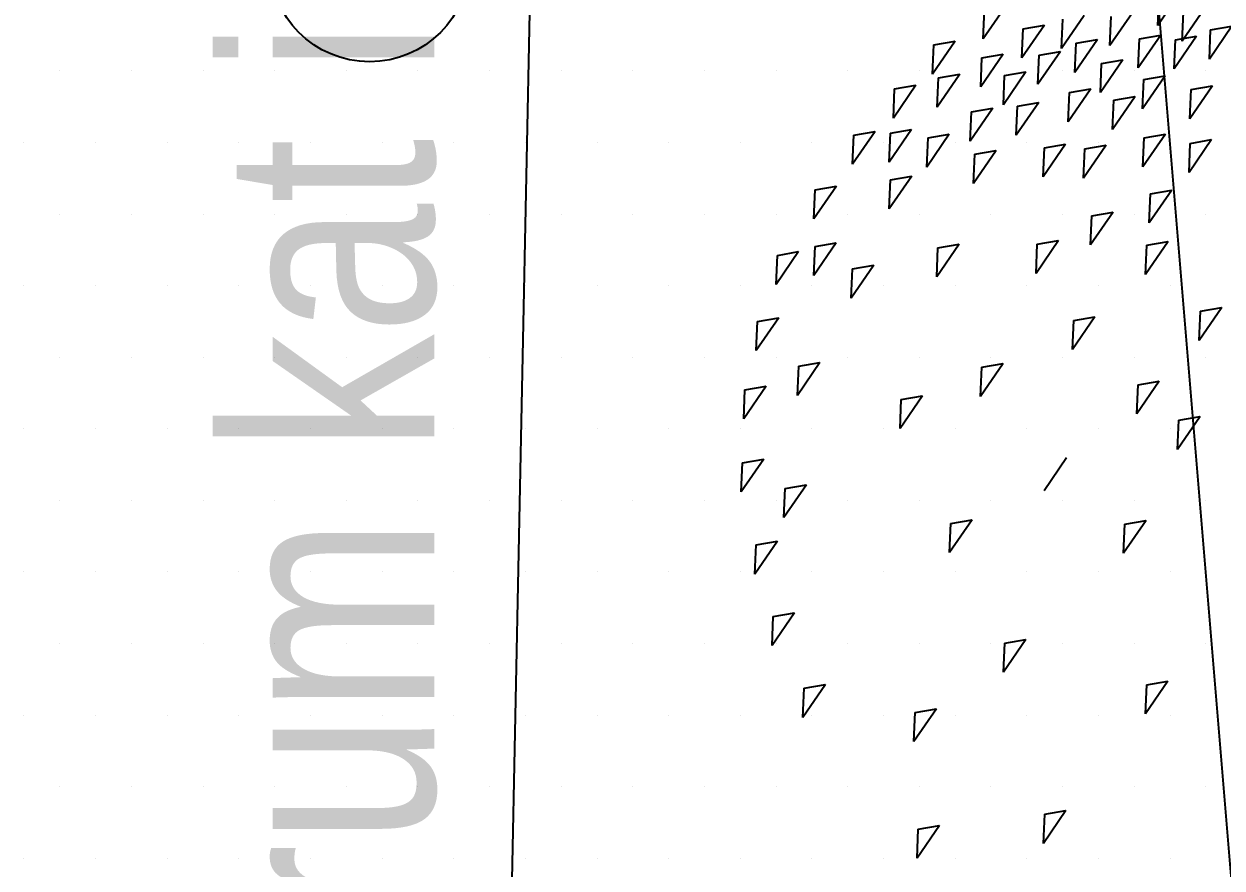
# Model space of a CAD drawing. Header units: millimetres. Extents: x 43168.9 to 43194.6, y -25545.1 to -25543.4.
# Drawn here: x 43172.2765 to 43172.3402, y -25544.5971 to -25544.5522 of the extents above; entities that cross this region are included whole.
import ezdxf

# ---------------------------------------------------------------- set-up
doc = ezdxf.new("R2010")
doc.units = ezdxf.units.MM
doc.header["$LTSCALE"] = 200
doc.linetypes.add('HIDDEN2', pattern=[0.1875, 0.125, -0.0625])
doc.layers.add('agac_sgh', color=7, linetype='Continuous', true_color=0x244700)
doc.layers.add('cim_sgh', color=7, linetype='Continuous', true_color=0x248f00)
for name, color, linetype in [('izd.tas.alt_sgh', 214, 'HIDDEN2'), ('vaziyet-01_sgh', 33, 'Continuous'), ('yazi-merdi_sgh', 9, 'Continuous')]:
    doc.layers.add(name, color=color, linetype=linetype)
doc.styles.add('text2', font='arial.ttf')

msp = doc.modelspace()

# ---------------------------------------------------------------- linework, layer by layer
at = {"linetype": 'Continuous'}
msp.add_circle((43172.29488, -25544.548919), 0.00532, dxfattribs=at)
at = {"layer": 'agac_sgh', "color": 0}
for p, q in [((43172.338001, -25544.550556), (43172.336802, -25544.552301)), ((43172.336802, -25544.552301), (43172.33687, -25544.550752)), ((43172.328716, -25544.551278), (43172.327517, -25544.553023)), ((43172.327517, -25544.553023), (43172.327584, -25544.551474)), ((43172.335448, -25544.551626), (43172.334249, -25544.553371)), ((43172.339297, -25544.551394), (43172.338098, -25544.553139)), ((43172.338098, -25544.553139), (43172.338165, -25544.55159)), ((43172.33077, -25544.552291), (43172.329571, -25544.554036)), ((43172.329638, -25544.552487), (43172.33077, -25544.552291)), ((43172.332883, -25544.55178), (43172.331684, -25544.553526)), ((43172.331684, -25544.553526), (43172.331751, -25544.551976)), ((43172.334249, -25544.553371), (43172.334316, -25544.551822)), ((43172.340743, -25544.552351), (43172.339544, -25544.554097)), ((43172.339611, -25544.552547), (43172.340743, -25544.552351)), ((43172.329571, -25544.554036), (43172.329638, -25544.552487)), ((43172.336958, -25544.552814), (43172.335759, -25544.554559)), ((43172.335759, -25544.554559), (43172.335826, -25544.55301)), ((43172.335826, -25544.55301), (43172.336958, -25544.552814)), ((43172.338869, -25544.552869), (43172.33767, -25544.554614)), ((43172.337737, -25544.553065), (43172.338869, -25544.552869)), ((43172.339544, -25544.554097), (43172.339611, -25544.552547)), ((43172.326024, -25544.553145), (43172.324825, -25544.55489)), ((43172.324825, -25544.55489), (43172.324892, -25544.553341)), ((43172.324892, -25544.553341), (43172.326024, -25544.553145)), ((43172.333587, -25544.553059), (43172.332388, -25544.554804)), ((43172.332388, -25544.554804), (43172.332455, -25544.553255)), ((43172.332455, -25544.553255), (43172.333587, -25544.553059)), ((43172.33767, -25544.554614), (43172.337737, -25544.553065)), ((43172.328582, -25544.553829), (43172.327382, -25544.555575)), ((43172.327382, -25544.555575), (43172.32745, -25544.554025)), ((43172.32745, -25544.554025), (43172.328582, -25544.553829)), ((43172.331625, -25544.553689), (43172.330426, -25544.555434)), ((43172.330426, -25544.555434), (43172.330493, -25544.553885)), ((43172.330493, -25544.553885), (43172.331625, -25544.553689)), ((43172.334945, -25544.554128), (43172.333746, -25544.555873)), ((43172.333813, -25544.554324), (43172.334945, -25544.554128)), ((43172.326267, -25544.554906), (43172.325068, -25544.556652)), ((43172.325136, -25544.555102), (43172.326267, -25544.554906)), ((43172.329789, -25544.554779), (43172.32859, -25544.556525)), ((43172.328657, -25544.554975), (43172.329789, -25544.554779)), ((43172.333746, -25544.555873), (43172.333813, -25544.554324)), ((43172.323937, -25544.555487), (43172.322738, -25544.557232)), ((43172.322805, -25544.555683), (43172.323937, -25544.555487)), ((43172.325068, -25544.556652), (43172.325136, -25544.555102)), ((43172.32859, -25544.556525), (43172.328657, -25544.554975)), ((43172.337197, -25544.554994), (43172.335997, -25544.55674)), ((43172.335997, -25544.55674), (43172.336065, -25544.55519)), ((43172.336065, -25544.55519), (43172.337197, -25544.554994)), ((43172.339712, -25544.555525), (43172.338513, -25544.55727)), ((43172.33858, -25544.555721), (43172.339712, -25544.555525)), ((43172.322738, -25544.557232), (43172.322805, -25544.555683)), ((43172.333235, -25544.55568), (43172.332036, -25544.557426)), ((43172.332036, -25544.557426), (43172.332103, -25544.555876)), ((43172.332103, -25544.555876), (43172.333235, -25544.55568)), ((43172.335599, -25544.556092), (43172.3344, -25544.557837)), ((43172.334467, -25544.556288), (43172.335599, -25544.556092)), ((43172.338513, -25544.55727), (43172.33858, -25544.555721)), ((43172.328024, -25544.556711), (43172.326825, -25544.558457)), ((43172.326892, -25544.556907), (43172.328024, -25544.556711)), ((43172.330468, -25544.556401), (43172.329269, -25544.558146)), ((43172.329269, -25544.558146), (43172.329336, -25544.556597)), ((43172.329336, -25544.556597), (43172.330468, -25544.556401)), ((43172.3344, -25544.557837), (43172.334467, -25544.556288)), ((43172.326825, -25544.558457), (43172.326892, -25544.556907)), ((43172.321761, -25544.557941), (43172.320562, -25544.559686)), ((43172.320562, -25544.559686), (43172.320629, -25544.558137)), ((43172.320629, -25544.558137), (43172.321761, -25544.557941)), ((43172.32371, -25544.557845), (43172.322511, -25544.55959)), ((43172.322511, -25544.55959), (43172.322578, -25544.558041)), ((43172.322578, -25544.558041), (43172.32371, -25544.557845)), ((43172.325714, -25544.558093), (43172.324515, -25544.559839)), ((43172.324582, -25544.558289), (43172.325714, -25544.558093)), ((43172.337209, -25544.558084), (43172.33601, -25544.559829)), ((43172.336077, -25544.55828), (43172.337209, -25544.558084)), ((43172.324515, -25544.559839), (43172.324582, -25544.558289)), ((43172.331902, -25544.558616), (43172.330703, -25544.560361)), ((43172.33077, -25544.558812), (43172.331902, -25544.558616)), ((43172.334052, -25544.558678), (43172.332853, -25544.560424)), ((43172.332921, -25544.558874), (43172.334052, -25544.558678)), ((43172.33601, -25544.559829), (43172.336077, -25544.55828)), ((43172.339662, -25544.558383), (43172.338463, -25544.560129)), ((43172.338463, -25544.560129), (43172.33853, -25544.558579)), ((43172.33853, -25544.558579), (43172.339662, -25544.558383)), ((43172.328204, -25544.558967), (43172.327005, -25544.560712)), ((43172.327005, -25544.560712), (43172.327072, -25544.559163)), ((43172.327072, -25544.559163), (43172.328204, -25544.558967)), ((43172.330703, -25544.560361), (43172.33077, -25544.558812)), ((43172.332853, -25544.560424), (43172.332921, -25544.558874)), ((43172.323715, -25544.560324), (43172.322515, -25544.562069)), ((43172.322515, -25544.562069), (43172.322583, -25544.56052)), ((43172.322583, -25544.56052), (43172.323715, -25544.560324)), ((43172.319711, -25544.560856), (43172.318512, -25544.562601)), ((43172.318512, -25544.562601), (43172.318579, -25544.561052)), ((43172.318579, -25544.561052), (43172.319711, -25544.560856)), ((43172.337549, -25544.561068), (43172.33635, -25544.562813)), ((43172.33635, -25544.562813), (43172.336417, -25544.561264)), ((43172.336417, -25544.561264), (43172.337549, -25544.561068)), ((43172.33443, -25544.562236), (43172.333231, -25544.563981)), ((43172.333231, -25544.563981), (43172.333298, -25544.562432)), ((43172.333298, -25544.562432), (43172.33443, -25544.562236)), ((43172.319703, -25544.563868), (43172.318504, -25544.565614)), ((43172.318571, -25544.564064), (43172.319703, -25544.563868)), ((43172.331525, -25544.563753), (43172.330326, -25544.565499)), ((43172.330393, -25544.563949), (43172.331525, -25544.563753)), ((43172.337348, -25544.563808), (43172.336149, -25544.565553)), ((43172.336216, -25544.564004), (43172.337348, -25544.563808)), ((43172.317699, -25544.564344), (43172.3165, -25544.56609)), ((43172.316567, -25544.56454), (43172.317699, -25544.564344)), ((43172.318504, -25544.565614), (43172.318571, -25544.564064)), ((43172.326242, -25544.563944), (43172.325043, -25544.565689)), ((43172.325043, -25544.565689), (43172.325111, -25544.56414)), ((43172.325111, -25544.56414), (43172.326242, -25544.563944)), ((43172.330326, -25544.565499), (43172.330393, -25544.563949)), ((43172.336149, -25544.565553), (43172.336216, -25544.564004)), ((43172.3165, -25544.56609), (43172.316567, -25544.56454)), ((43172.32169, -25544.56507), (43172.320491, -25544.566815)), ((43172.320558, -25544.565266), (43172.32169, -25544.56507)), ((43172.320491, -25544.566815), (43172.320558, -25544.565266)), ((43172.340203, -25544.567323), (43172.339004, -25544.569068)), ((43172.339004, -25544.569068), (43172.339071, -25544.567519)), ((43172.339071, -25544.567519), (43172.340203, -25544.567323)), ((43172.316642, -25544.56786), (43172.315443, -25544.569605)), ((43172.315443, -25544.569605), (43172.315511, -25544.568056)), ((43172.315511, -25544.568056), (43172.316642, -25544.56786)), ((43172.333462, -25544.567814), (43172.332262, -25544.569559)), ((43172.332262, -25544.569559), (43172.33233, -25544.56801)), ((43172.33233, -25544.56801), (43172.333462, -25544.567814)), ((43172.318835, -25544.57025), (43172.317636, -25544.571995)), ((43172.317703, -25544.570446), (43172.318835, -25544.57025)), ((43172.317636, -25544.571995), (43172.317703, -25544.570446)), ((43172.328569, -25544.570303), (43172.32737, -25544.572049)), ((43172.32737, -25544.572049), (43172.327437, -25544.570499)), ((43172.327437, -25544.570499), (43172.328569, -25544.570303)), ((43172.315976, -25544.571502), (43172.314777, -25544.573247)), ((43172.314844, -25544.571698), (43172.315976, -25544.571502)), ((43172.336882, -25544.571231), (43172.335683, -25544.572976)), ((43172.335683, -25544.572976), (43172.335751, -25544.571427)), ((43172.335751, -25544.571427), (43172.336882, -25544.571231)), ((43172.314777, -25544.573247), (43172.314844, -25544.571698)), ((43172.324293, -25544.57201), (43172.323094, -25544.573755)), ((43172.323161, -25544.572206), (43172.324293, -25544.57201)), ((43172.323094, -25544.573755), (43172.323161, -25544.572206)), ((43172.339058, -25544.573124), (43172.337859, -25544.57487)), ((43172.337859, -25544.57487), (43172.337926, -25544.57332)), ((43172.337926, -25544.57332), (43172.339058, -25544.573124)), ((43172.331952, -25544.575321), (43172.330753, -25544.577066)), ((43172.31585, -25544.575388), (43172.314651, -25544.577133)), ((43172.314651, -25544.577133), (43172.314718, -25544.575584)), ((43172.314718, -25544.575584), (43172.31585, -25544.575388)), ((43172.318118, -25544.57675), (43172.316919, -25544.578496)), ((43172.316919, -25544.578496), (43172.316986, -25544.576946)), ((43172.316986, -25544.576946), (43172.318118, -25544.57675)), ((43172.326922, -25544.578607), (43172.325723, -25544.580353)), ((43172.325723, -25544.580353), (43172.32579, -25544.578803)), ((43172.32579, -25544.578803), (43172.326922, -25544.578607)), ((43172.336178, -25544.578647), (43172.334979, -25544.580392)), ((43172.334979, -25544.580392), (43172.335046, -25544.578843)), ((43172.335046, -25544.578843), (43172.336178, -25544.578647)), ((43172.316567, -25544.579756), (43172.315368, -25544.581502)), ((43172.315435, -25544.579952), (43172.316567, -25544.579756)), ((43172.315368, -25544.581502), (43172.315435, -25544.579952)), ((43172.317485, -25544.583558), (43172.316286, -25544.585304)), ((43172.316353, -25544.583754), (43172.317485, -25544.583558)), ((43172.316286, -25544.585304), (43172.316353, -25544.583754)), ((43172.329791, -25544.584975), (43172.328592, -25544.58672)), ((43172.328592, -25544.58672), (43172.32866, -25544.585171)), ((43172.32866, -25544.585171), (43172.329791, -25544.584975)), ((43172.31912, -25544.587381), (43172.317921, -25544.589126)), ((43172.317988, -25544.587577), (43172.31912, -25544.587381)), ((43172.337345, -25544.587198), (43172.336145, -25544.588943)), ((43172.336145, -25544.588943), (43172.336213, -25544.587394)), ((43172.336213, -25544.587394), (43172.337345, -25544.587198)), ((43172.317921, -25544.589126), (43172.317988, -25544.587577)), ((43172.325026, -25544.588666), (43172.323826, -25544.590411)), ((43172.323894, -25544.588862), (43172.325026, -25544.588666)), ((43172.323826, -25544.590411), (43172.323894, -25544.588862)), ((43172.331919, -25544.594092), (43172.33072, -25544.595837)), ((43172.33072, -25544.595837), (43172.330787, -25544.594288)), ((43172.330787, -25544.594288), (43172.331919, -25544.594092)), ((43172.325195, -25544.594879), (43172.323996, -25544.596625)), ((43172.323996, -25544.596625), (43172.324063, -25544.595075)), ((43172.324063, -25544.595075), (43172.325195, -25544.594879))]:
    msp.add_line(p, q, dxfattribs=at)
at = {"layer": 'cim_sgh'}
for p, q in [((43172.2784, -25544.55472), (43172.2784, -25544.55472)), ((43172.28221, -25544.55472), (43172.28221, -25544.55472)), ((43172.28602, -25544.55472), (43172.28602, -25544.55472)), ((43172.28983, -25544.55472), (43172.28983, -25544.55472)), ((43172.29364, -25544.55472), (43172.29364, -25544.55472)), ((43172.29745, -25544.55472), (43172.29745, -25544.55472)), ((43172.30126, -25544.55472), (43172.30126, -25544.55472)), ((43172.30507, -25544.55472), (43172.30507, -25544.55472)), ((43172.30888, -25544.55472), (43172.30888, -25544.55472)), ((43172.31269, -25544.55472), (43172.31269, -25544.55472)), ((43172.3165, -25544.55472), (43172.3165, -25544.55472)), ((43172.32031, -25544.55472), (43172.32031, -25544.55472)), ((43172.32412, -25544.55472), (43172.32412, -25544.55472)), ((43172.32793, -25544.55472), (43172.32793, -25544.55472)), ((43172.33174, -25544.55472), (43172.33174, -25544.55472)), ((43172.33555, -25544.55472), (43172.33555, -25544.55472)), ((43172.33936, -25544.55472), (43172.33936, -25544.55472)), ((43172.276495, -25544.55853), (43172.276495, -25544.55853)), ((43172.280305, -25544.55853), (43172.280305, -25544.55853)), ((43172.284115, -25544.55853), (43172.284115, -25544.55853)), ((43172.287925, -25544.55853), (43172.287925, -25544.55853)), ((43172.291735, -25544.55853), (43172.291735, -25544.55853)), ((43172.295545, -25544.55853), (43172.295545, -25544.55853)), ((43172.299355, -25544.55853), (43172.299355, -25544.55853)), ((43172.303165, -25544.55853), (43172.303165, -25544.55853)), ((43172.306975, -25544.55853), (43172.306975, -25544.55853)), ((43172.310785, -25544.55853), (43172.310785, -25544.55853)), ((43172.314595, -25544.55853), (43172.314595, -25544.55853)), ((43172.318405, -25544.55853), (43172.318405, -25544.55853)), ((43172.322215, -25544.55853), (43172.322215, -25544.55853)), ((43172.326025, -25544.55853), (43172.326025, -25544.55853)), ((43172.329835, -25544.55853), (43172.329835, -25544.55853)), ((43172.333645, -25544.55853), (43172.333645, -25544.55853)), ((43172.337455, -25544.55853), (43172.337455, -25544.55853)), ((43172.2784, -25544.56234), (43172.2784, -25544.56234)), ((43172.28221, -25544.56234), (43172.28221, -25544.56234)), ((43172.28602, -25544.56234), (43172.28602, -25544.56234)), ((43172.28983, -25544.56234), (43172.28983, -25544.56234)), ((43172.29364, -25544.56234), (43172.29364, -25544.56234)), ((43172.29745, -25544.56234), (43172.29745, -25544.56234)), ((43172.30126, -25544.56234), (43172.30126, -25544.56234)), ((43172.30507, -25544.56234), (43172.30507, -25544.56234)), ((43172.30888, -25544.56234), (43172.30888, -25544.56234)), ((43172.31269, -25544.56234), (43172.31269, -25544.56234)), ((43172.3165, -25544.56234), (43172.3165, -25544.56234)), ((43172.32031, -25544.56234), (43172.32031, -25544.56234)), ((43172.32412, -25544.56234), (43172.32412, -25544.56234)), ((43172.32793, -25544.56234), (43172.32793, -25544.56234)), ((43172.33174, -25544.56234), (43172.33174, -25544.56234)), ((43172.33555, -25544.56234), (43172.33555, -25544.56234)), ((43172.33936, -25544.56234), (43172.33936, -25544.56234)), ((43172.276495, -25544.56615), (43172.276495, -25544.56615)), ((43172.280305, -25544.56615), (43172.280305, -25544.56615)), ((43172.284115, -25544.56615), (43172.284115, -25544.56615)), ((43172.287925, -25544.56615), (43172.287925, -25544.56615)), ((43172.291735, -25544.56615), (43172.291735, -25544.56615)), ((43172.295545, -25544.56615), (43172.295545, -25544.56615)), ((43172.299355, -25544.56615), (43172.299355, -25544.56615)), ((43172.303165, -25544.56615), (43172.303165, -25544.56615)), ((43172.306975, -25544.56615), (43172.306975, -25544.56615)), ((43172.310785, -25544.56615), (43172.310785, -25544.56615)), ((43172.314595, -25544.56615), (43172.314595, -25544.56615)), ((43172.318405, -25544.56615), (43172.318405, -25544.56615)), ((43172.322215, -25544.56615), (43172.322215, -25544.56615)), ((43172.326025, -25544.56615), (43172.326025, -25544.56615)), ((43172.329835, -25544.56615), (43172.329835, -25544.56615)), ((43172.333645, -25544.56615), (43172.333645, -25544.56615)), ((43172.337455, -25544.56615), (43172.337455, -25544.56615)), ((43172.2784, -25544.56996), (43172.2784, -25544.56996)), ((43172.28221, -25544.56996), (43172.28221, -25544.56996)), ((43172.28602, -25544.56996), (43172.28602, -25544.56996)), ((43172.28983, -25544.56996), (43172.28983, -25544.56996)), ((43172.29364, -25544.56996), (43172.29364, -25544.56996)), ((43172.29745, -25544.56996), (43172.29745, -25544.56996)), ((43172.30126, -25544.56996), (43172.30126, -25544.56996)), ((43172.30507, -25544.56996), (43172.30507, -25544.56996)), ((43172.30888, -25544.56996), (43172.30888, -25544.56996)), ((43172.31269, -25544.56996), (43172.31269, -25544.56996)), ((43172.3165, -25544.56996), (43172.3165, -25544.56996)), ((43172.32031, -25544.56996), (43172.32031, -25544.56996)), ((43172.32412, -25544.56996), (43172.32412, -25544.56996)), ((43172.32793, -25544.56996), (43172.32793, -25544.56996)), ((43172.33174, -25544.56996), (43172.33174, -25544.56996)), ((43172.33555, -25544.56996), (43172.33555, -25544.56996)), ((43172.33936, -25544.56996), (43172.33936, -25544.56996)), ((43172.276495, -25544.57377), (43172.276495, -25544.57377)), ((43172.280305, -25544.57377), (43172.280305, -25544.57377)), ((43172.284115, -25544.57377), (43172.284115, -25544.57377)), ((43172.287925, -25544.57377), (43172.287925, -25544.57377)), ((43172.291735, -25544.57377), (43172.291735, -25544.57377)), ((43172.295545, -25544.57377), (43172.295545, -25544.57377)), ((43172.299355, -25544.57377), (43172.299355, -25544.57377)), ((43172.303165, -25544.57377), (43172.303165, -25544.57377)), ((43172.306975, -25544.57377), (43172.306975, -25544.57377)), ((43172.310785, -25544.57377), (43172.310785, -25544.57377)), ((43172.314595, -25544.57377), (43172.314595, -25544.57377)), ((43172.318405, -25544.57377), (43172.318405, -25544.57377)), ((43172.322215, -25544.57377), (43172.322215, -25544.57377)), ((43172.326025, -25544.57377), (43172.326025, -25544.57377)), ((43172.329835, -25544.57377), (43172.329835, -25544.57377)), ((43172.333645, -25544.57377), (43172.333645, -25544.57377)), ((43172.337455, -25544.57377), (43172.337455, -25544.57377)), ((43172.2784, -25544.57758), (43172.2784, -25544.57758)), ((43172.28221, -25544.57758), (43172.28221, -25544.57758)), ((43172.28602, -25544.57758), (43172.28602, -25544.57758)), ((43172.28983, -25544.57758), (43172.28983, -25544.57758)), ((43172.29364, -25544.57758), (43172.29364, -25544.57758)), ((43172.29745, -25544.57758), (43172.29745, -25544.57758)), ((43172.30126, -25544.57758), (43172.30126, -25544.57758)), ((43172.30507, -25544.57758), (43172.30507, -25544.57758)), ((43172.30888, -25544.57758), (43172.30888, -25544.57758)), ((43172.31269, -25544.57758), (43172.31269, -25544.57758)), ((43172.3165, -25544.57758), (43172.3165, -25544.57758)), ((43172.32031, -25544.57758), (43172.32031, -25544.57758)), ((43172.32412, -25544.57758), (43172.32412, -25544.57758)), ((43172.32793, -25544.57758), (43172.32793, -25544.57758)), ((43172.33174, -25544.57758), (43172.33174, -25544.57758)), ((43172.33555, -25544.57758), (43172.33555, -25544.57758)), ((43172.33936, -25544.57758), (43172.33936, -25544.57758)), ((43172.276495, -25544.58139), (43172.276495, -25544.58139)), ((43172.280305, -25544.58139), (43172.280305, -25544.58139)), ((43172.284115, -25544.58139), (43172.284115, -25544.58139)), ((43172.287925, -25544.58139), (43172.287925, -25544.58139)), ((43172.291735, -25544.58139), (43172.291735, -25544.58139)), ((43172.295545, -25544.58139), (43172.295545, -25544.58139)), ((43172.299355, -25544.58139), (43172.299355, -25544.58139)), ((43172.303165, -25544.58139), (43172.303165, -25544.58139)), ((43172.306975, -25544.58139), (43172.306975, -25544.58139)), ((43172.310785, -25544.58139), (43172.310785, -25544.58139)), ((43172.314595, -25544.58139), (43172.314595, -25544.58139)), ((43172.318405, -25544.58139), (43172.318405, -25544.58139)), ((43172.322215, -25544.58139), (43172.322215, -25544.58139)), ((43172.326025, -25544.58139), (43172.326025, -25544.58139)), ((43172.329835, -25544.58139), (43172.329835, -25544.58139)), ((43172.333645, -25544.58139), (43172.333645, -25544.58139)), ((43172.337455, -25544.58139), (43172.337455, -25544.58139)), ((43172.2784, -25544.5852), (43172.2784, -25544.5852)), ((43172.28221, -25544.5852), (43172.28221, -25544.5852)), ((43172.28602, -25544.5852), (43172.28602, -25544.5852)), ((43172.28983, -25544.5852), (43172.28983, -25544.5852)), ((43172.29364, -25544.5852), (43172.29364, -25544.5852)), ((43172.29745, -25544.5852), (43172.29745, -25544.5852)), ((43172.30126, -25544.5852), (43172.30126, -25544.5852)), ((43172.30507, -25544.5852), (43172.30507, -25544.5852)), ((43172.30888, -25544.5852), (43172.30888, -25544.5852)), ((43172.31269, -25544.5852), (43172.31269, -25544.5852)), ((43172.3165, -25544.5852), (43172.3165, -25544.5852)), ((43172.32031, -25544.5852), (43172.32031, -25544.5852)), ((43172.32412, -25544.5852), (43172.32412, -25544.5852)), ((43172.32793, -25544.5852), (43172.32793, -25544.5852)), ((43172.33174, -25544.5852), (43172.33174, -25544.5852)), ((43172.33555, -25544.5852), (43172.33555, -25544.5852)), ((43172.33936, -25544.5852), (43172.33936, -25544.5852)), ((43172.276495, -25544.58901), (43172.276495, -25544.58901)), ((43172.280305, -25544.58901), (43172.280305, -25544.58901)), ((43172.284115, -25544.58901), (43172.284115, -25544.58901)), ((43172.287925, -25544.58901), (43172.287925, -25544.58901)), ((43172.291735, -25544.58901), (43172.291735, -25544.58901)), ((43172.295545, -25544.58901), (43172.295545, -25544.58901)), ((43172.299355, -25544.58901), (43172.299355, -25544.58901)), ((43172.303165, -25544.58901), (43172.303165, -25544.58901)), ((43172.306975, -25544.58901), (43172.306975, -25544.58901)), ((43172.310785, -25544.58901), (43172.310785, -25544.58901)), ((43172.314595, -25544.58901), (43172.314595, -25544.58901)), ((43172.318405, -25544.58901), (43172.318405, -25544.58901)), ((43172.322215, -25544.58901), (43172.322215, -25544.58901)), ((43172.326025, -25544.58901), (43172.326025, -25544.58901)), ((43172.329835, -25544.58901), (43172.329835, -25544.58901)), ((43172.333645, -25544.58901), (43172.333645, -25544.58901)), ((43172.337455, -25544.58901), (43172.337455, -25544.58901)), ((43172.2784, -25544.59282), (43172.2784, -25544.59282)), ((43172.28221, -25544.59282), (43172.28221, -25544.59282)), ((43172.28602, -25544.59282), (43172.28602, -25544.59282)), ((43172.28983, -25544.59282), (43172.28983, -25544.59282)), ((43172.29364, -25544.59282), (43172.29364, -25544.59282)), ((43172.29745, -25544.59282), (43172.29745, -25544.59282)), ((43172.30126, -25544.59282), (43172.30126, -25544.59282)), ((43172.30507, -25544.59282), (43172.30507, -25544.59282)), ((43172.30888, -25544.59282), (43172.30888, -25544.59282)), ((43172.31269, -25544.59282), (43172.31269, -25544.59282)), ((43172.3165, -25544.59282), (43172.3165, -25544.59282)), ((43172.32031, -25544.59282), (43172.32031, -25544.59282)), ((43172.32412, -25544.59282), (43172.32412, -25544.59282)), ((43172.32793, -25544.59282), (43172.32793, -25544.59282)), ((43172.33174, -25544.59282), (43172.33174, -25544.59282)), ((43172.33555, -25544.59282), (43172.33555, -25544.59282)), ((43172.33936, -25544.59282), (43172.33936, -25544.59282)), ((43172.276495, -25544.59663), (43172.276495, -25544.59663)), ((43172.280305, -25544.59663), (43172.280305, -25544.59663)), ((43172.284115, -25544.59663), (43172.284115, -25544.59663)), ((43172.287925, -25544.59663), (43172.287925, -25544.59663)), ((43172.291735, -25544.59663), (43172.291735, -25544.59663)), ((43172.295545, -25544.59663), (43172.295545, -25544.59663)), ((43172.299355, -25544.59663), (43172.299355, -25544.59663)), ((43172.303165, -25544.59663), (43172.303165, -25544.59663)), ((43172.306975, -25544.59663), (43172.306975, -25544.59663)), ((43172.310785, -25544.59663), (43172.310785, -25544.59663)), ((43172.314595, -25544.59663), (43172.314595, -25544.59663)), ((43172.318405, -25544.59663), (43172.318405, -25544.59663)), ((43172.322215, -25544.59663), (43172.322215, -25544.59663)), ((43172.326025, -25544.59663), (43172.326025, -25544.59663)), ((43172.329835, -25544.59663), (43172.329835, -25544.59663)), ((43172.333645, -25544.59663), (43172.333645, -25544.59663)), ((43172.337455, -25544.59663), (43172.337455, -25544.59663))]:
    msp.add_line(p, q, dxfattribs=at)
at = {"layer": 'izd.tas.alt_sgh'}
msp.add_line((43172.317806, -25543.845444), (43172.298967, -25544.767707), dxfattribs=at)
at = {"layer": 'vaziyet-01_sgh'}
msp.add_line((43172.277772, -25543.843067), (43172.354954, -25544.768665), dxfattribs=at)

# ---------------------------------------------------------------- texts
at = {"layer": 'yazi-merdi_sgh', "style": 'text2', "width": 0.8}
msp.add_text('bodrum kat izi', height=0.0112, rotation=90, dxfattribs=at).set_placement((43172.298325, -25544.620924))

doc.saveas('drawing.dxf')
